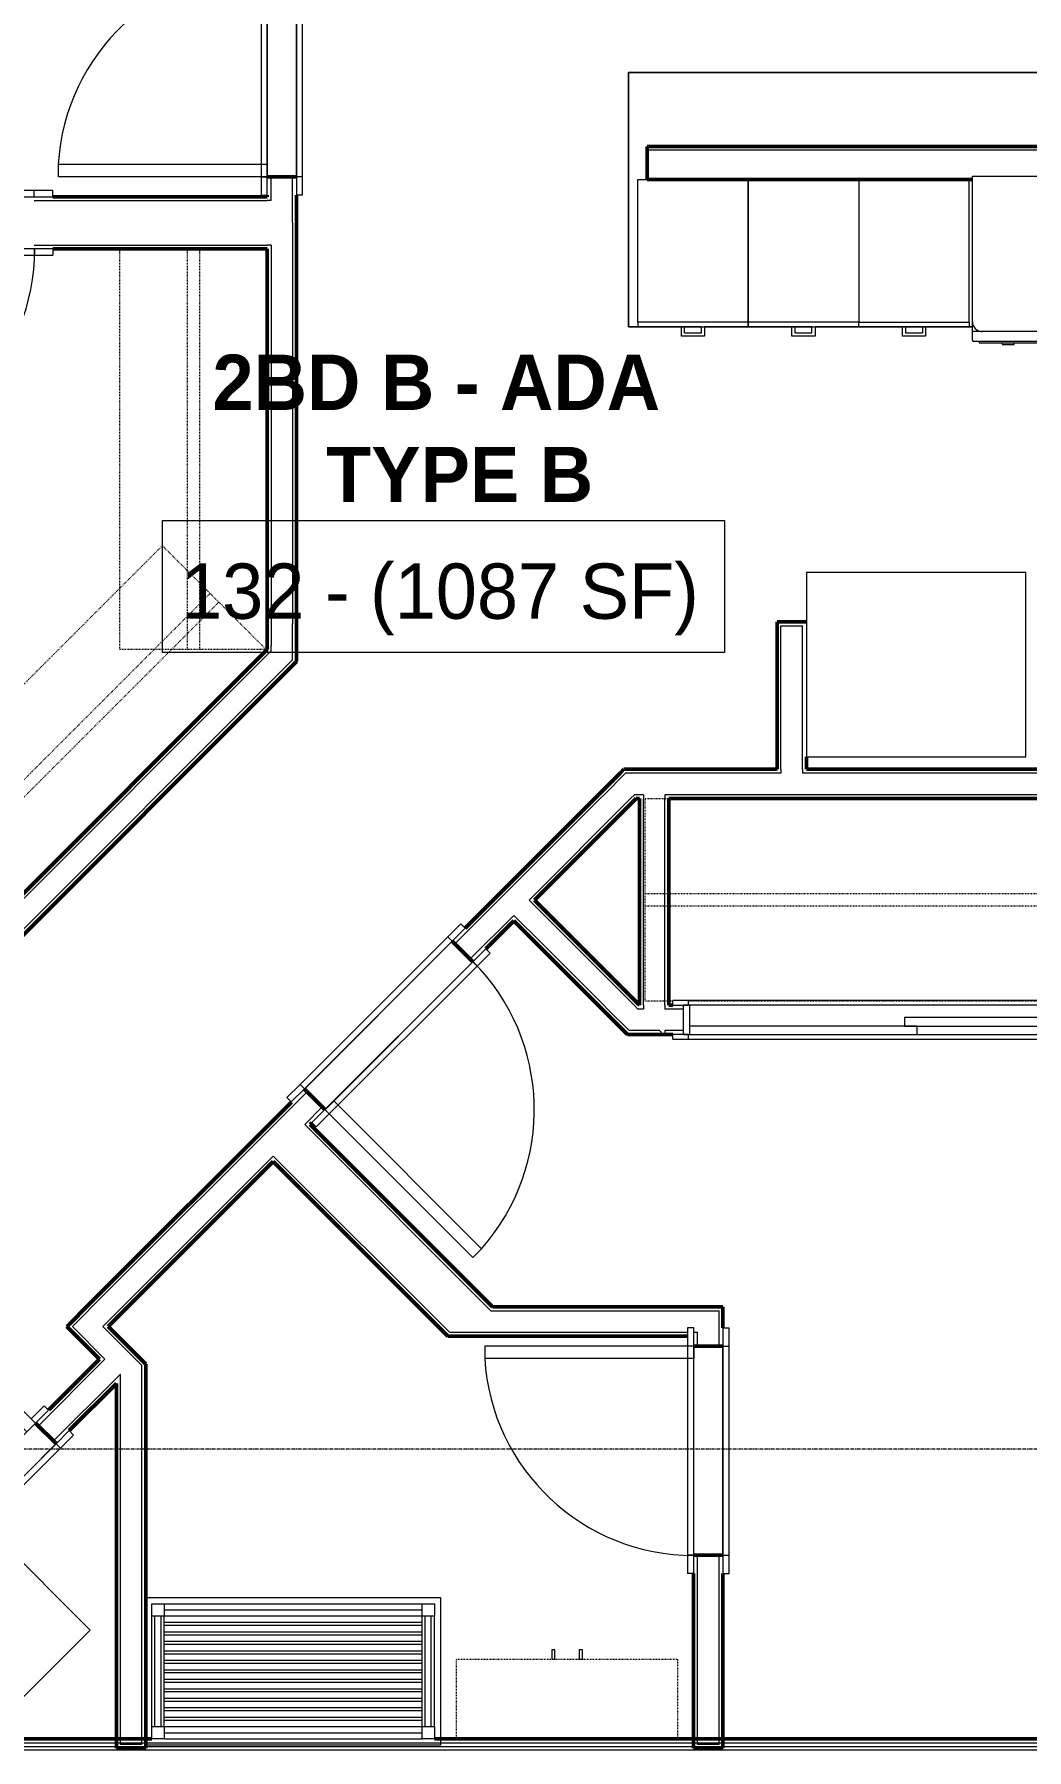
# Model space of a CAD drawing. Header units: inches. Extents: x -4235 to -464, y 9706 to 12338.
# Drawn here: x -2402.2 to -2240.6, y 10418.3 to 10697.4 of the extents above; entities that cross this region are included whole.
import ezdxf

# ---------------------------------------------------------------- set-up
doc = ezdxf.new("R2010")
doc.units = ezdxf.units.IN
doc.header["$MEASUREMENT"] = 0
doc.linetypes.add('Dash', pattern=[0.25, 0.125, -0.125])
doc.linetypes.add('Grid Line 1_2_', pattern=[0.875, 0.5, -0.125, 0.125, -0.125])
for name, color, linetype, lineweight in [('0-1', 7, 'Continuous', 5), ('0-2', 10, 'Continuous', 9), ('A-AREA-IDEN', 2, 'Continuous', 9), ('A-DOOR-1', 10, 'Continuous', 9), ('A-DOOR-2', 50, 'Continuous', 20), ('A-DOOR-FRAM-1', 10, 'Continuous', 9), ('A-WALL-1', 7, 'Continuous', 50), ('A-WALL-2', 250, 'Continuous', 13), ('A-WALL-3', 10, 'Continuous', 9), ('A-WALL-4', 254, 'Continuous', 9), ('I-WALL-1', 7, 'Continuous', 50), ('P-SANR-FIXT-1', 10, 'Continuous', 9), ('Q-CASE-1', 254, 'Continuous', 9), ('Q-CASE-2', 10, 'Continuous', 9), ('Q-CASE-3', 254, 'Dash', 9), ('Q-CASE-4', 10, 'Dash', 9), ('Q-CASE-HDLN-1', 10, 'Dash', 9), ('Q-CASE-HDLN-2', 254, 'Dash', 9), ('Q-SPCQ-1', 10, 'Continuous', 9), ('S-GRID-1', 1, 'Grid Line 1_2_', 9)]:
    doc.layers.add(name, color=color, linetype=linetype, lineweight=lineweight)
doc.styles.add('Century Gothic', font='ufonts.com_century-gothic.ttf', dxfattribs={"height": 9})
doc.styles.add('Century Gothic_B', font='GOTHICB.TTF', dxfattribs={"height": 9})

# ---------------------------------------------------------------- blocks, each defined once
blk = doc.blocks.new('OD_CW_Closet - OD_CW_Closet-3130101-BACKGROUND - RCP - 1ST FLOOR')
at = {"layer": 'Q-CASE-HDLN-1'}
for p, q in [((0.74, -23.99), (0.74, 0)), ((0.74, 0), (65.91, 0)), ((0.74, -11), (65.91, -11)), ((0.74, -13), (65.91, -13))]:
    blk.add_line(p, q, dxfattribs=at)
at = {"layer": 'Q-CASE-HDLN-2'}
for p, q in [((65.91, 0), (65.91, -24)), ((65.91, -24), (0.75, -24))]:
    blk.add_line(p, q, dxfattribs=at)
blk = doc.blocks.new('OD_CW_Closet - OD_CW_Closet-2625492-BACKGROUND - RCP - 1ST FLOOR')
at = {"layer": 'Q-CASE-HDLN-1'}
for p, q in [((0.74, 0), (70.36, 0)), ((70.36, 0), (70.36, -24)), ((0.74, -11), (70.36, -11)), ((0.74, -13), (70.36, -13))]:
    blk.add_line(p, q, dxfattribs=at)
at = {"layer": 'Q-CASE-HDLN-2'}
for p, q in [((0.74, -24), (0.74, 0)), ((70.36, -24), (0.74, -24))]:
    blk.add_line(p, q, dxfattribs=at)
blk = doc.blocks.new('SWING - SINGLE - FLUSH - 2-10 x 6-8 - PRIVACY-3199420-BACKGROUND - RCP - 1ST FLOOR')
at = {"layer": 'A-DOOR-1'}
blk.add_arc((17, 4.25), 34.07, 93.3657, 180, dxfattribs=at)
at = {"layer": 'A-DOOR-2'}
for p, q in [((15, 4.25), (15, 38.26)), ((17, 38.26), (15, 38.26)), ((17, 4.25), (17, 38.26)), ((17, 4.25), (15, 4.25))]:
    blk.add_line(p, q, dxfattribs=at)
at = {"layer": 'A-DOOR-FRAM-1'}
for p, q in [((-17, 5.25), (-20, 5.25)), ((-20, 4.25), (-20, 5.25)), ((-20, 4.25), (-17, 4.25)), ((17, 5.25), (-17, 5.25)), ((-17, 4.25), (-17, 5.25)), ((-17, 4.25), (17, 4.25)), ((20, 5.25), (17, 5.25)), ((17, 4.25), (17, 5.25)), ((17, 4.25), (20, 4.25)), ((20, 4.25), (20, 5.25)), ((-17, -4.25), (-20, -4.25)), ((-20, -4.25), (-20, -5.25)), ((-20, -5.25), (-17, -5.25)), ((17, -4.25), (-17, -4.25)), ((-17, -4.25), (-17, -5.25)), ((-17, -5.25), (17, -5.25)), ((20, -4.25), (17, -4.25)), ((17, -4.25), (17, -5.25)), ((17, -5.25), (20, -5.25)), ((20, -4.25), (20, -5.25))]:
    blk.add_line(p, q, dxfattribs=at)
blk = doc.blocks.new('Stacked Washer and Dryer - 26_x25_ - Private-1352637-BACKGROUND - RCP - 1ST FLOOR')
at = {"layer": 'P-SANR-FIXT-1'}
for p, q in [((26, 12.5), (0, 12.5)), ((0, -12.5), (0, 12.5)), ((16.90625, 12.5), (16.90625, -12.5)), ((26, 12.5), (26, -12.5)), ((16.90625, 8.75), (22.09375, 8.75)), ((22.09375, 8.75), (22.09375, -8.75)), ((22.09375, -8.75), (16.90625, -8.75)), ((0, -12.5), (26, -12.5))]:
    blk.add_line(p, q, dxfattribs=at)
blk = doc.blocks.new('SWING - DOUBLE - FLUSH - 4-0 x 6-8 - DUMMY-V37-BACKGROUND - RCP - 1ST FLOOR')
at = {"layer": 'A-DOOR-1'}
for p, q in [((-24, 3.37), (-27, 3.37)), ((-27, 3.37), (-27, 2.37)), ((-6.45, 3.37), (-24, 3.37)), ((-24, 3.37), (-24, 2.37)), ((24, 3.37), (18.55, 3.37)), ((27, 3.37), (24, 3.37)), ((24, 3.37), (24, 2.37)), ((27, 3.37), (27, 2.37)), ((-27, 2.37), (-24, 2.37)), ((-24, 2.37), (-6.45, 2.37)), ((18.55, 2.37), (24, 2.37)), ((24, 2.37), (27, 2.37)), ((-24, -2.38), (-27, -2.38)), ((-27, -3.38), (-27, -2.38)), ((-24, -3.38), (-24, -2.38)), ((22, -2.38), (-22, -2.38)), ((27, -2.38), (24, -2.38)), ((24, -3.38), (24, -2.38)), ((27, -3.38), (27, -2.38)), ((-27, -3.38), (-24, -3.38)), ((-22, -3.38), (22, -3.38)), ((24, -3.38), (27, -3.38))]:
    blk.add_line(p, q, dxfattribs=at)
for centre, start, end in [((-24, -2.38), 270, 0), ((24, -2.38), 180, 270)]:
    blk.add_arc(centre, 24, start, end, dxfattribs=at)
at = {"layer": 'A-DOOR-2'}
for p, q in [((-22, -2.38), (-24, -2.38)), ((-24, -2.38), (-24, -26.38)), ((-22, -26.38), (-22, -2.38)), ((22, -2.38), (24, -2.38)), ((22, -26.38), (22, -2.38)), ((24, -2.38), (24, -26.38)), ((-24, -26.38), (-22, -26.38)), ((24, -26.38), (22, -26.38))]:
    blk.add_line(p, q, dxfattribs=at)
blk = doc.blocks.new('SWING - SINGLE - FLUSH - 2-10 x 6-8 - PRIVACY-3199405-BACKGROUND - RCP - 1ST FLOOR')
at = {"layer": 'A-DOOR-1'}
blk.add_arc((17, -2.38), 34.07, 180, 266.6343, dxfattribs=at)
at = {"layer": 'A-DOOR-2'}
for p, q in [((15, -2.38), (15, -36.38)), ((17, -2.38), (15, -2.38)), ((17, -2.38), (17, -36.38)), ((17, -36.38), (15, -36.38))]:
    blk.add_line(p, q, dxfattribs=at)
at = {"layer": 'A-DOOR-FRAM-1'}
for p, q in [((-17, 3.37), (-20, 3.37)), ((-20, 3.37), (-20, 2.37)), ((-17, 3.37), (-17, 2.37)), ((17, 3.37), (-17, 3.37)), ((20, 3.37), (17, 3.37)), ((17, 3.37), (17, 2.37)), ((20, 3.37), (20, 2.37)), ((-20, 2.37), (-17, 2.37)), ((-17, 2.37), (17, 2.37)), ((17, 2.37), (20, 2.37)), ((-17, -2.38), (-20, -2.38)), ((-20, -3.38), (-20, -2.38)), ((-17, -3.38), (-17, -2.38)), ((17, -2.38), (-17, -2.38)), ((20, -2.38), (17, -2.38)), ((17, -3.38), (17, -2.38)), ((20, -3.38), (20, -2.38)), ((-20, -3.38), (-17, -3.38)), ((-17, -3.38), (17, -3.38)), ((17, -3.38), (20, -3.38))]:
    blk.add_line(p, q, dxfattribs=at)
blk = doc.blocks.new('Bath Vanity - Bath Vanity 48_-2551079-BACKGROUND - RCP - 1ST FLOOR')
at = {"layer": 'Q-CASE-1'}
for p, q in [((-23.26, -1), (-23.26, 0)), ((-23.26, 0), (24.74, 0)), ((24.74, -1), (24.74, -24))]:
    blk.add_line(p, q, dxfattribs=at)
at = {"layer": 'Q-CASE-2'}
for p, q in [((-23.26, -24), (-23.26, -1)), ((-22.26, -3), (-22.26, -1)), ((-22.26, -1), (-20.26, -1)), ((21.74, -1), (-20.26, -1)), ((-20.26, -1), (-20.26, -3)), ((21.74, -2), (-20.26, -2)), ((21.74, -3), (21.74, -1)), ((21.74, -1), (23.74, -1)), ((23.74, -1), (23.74, -3)), ((24.74, 0), (24.74, -1)), ((-22.26, -3), (-22.26, -21)), ((-20.26, -3), (-22.26, -3)), ((-21.76, -3), (-21.76, -21)), ((-20.76, -3), (-20.76, -21)), ((21.74, -3), (-20.26, -3)), ((-20.26, -3), (-20.26, -21)), ((-20.26, -4), (21.74, -4)), ((21.74, -4.55), (-20.26, -4.55)), ((-20.26, -5.55), (21.74, -5.55)), ((21.74, -3), (21.74, -21)), ((23.74, -3), (21.74, -3)), ((22.24, -3), (22.24, -21)), ((23.24, -3), (23.24, -21)), ((23.74, -3), (23.74, -21)), ((21.74, -6.09), (-20.26, -6.09)), ((-20.26, -7.09), (21.74, -7.09)), ((21.74, -7.64), (-20.26, -7.64)), ((-20.26, -8.64), (21.74, -8.64)), ((21.74, -9.18), (-20.26, -9.18)), ((-20.26, -10.18), (21.74, -10.18)), ((21.74, -10.73), (-20.26, -10.73)), ((-20.26, -11.73), (21.74, -11.73)), ((21.74, -12.27), (-20.26, -12.27)), ((-20.26, -13.27), (21.74, -13.27)), ((21.74, -13.82), (-20.26, -13.82)), ((-20.26, -14.82), (21.74, -14.82)), ((21.74, -15.36), (-20.26, -15.36)), ((-20.26, -16.36), (21.74, -16.36)), ((21.74, -16.91), (-20.26, -16.91)), ((-20.26, -17.91), (21.74, -17.91)), ((21.74, -18.45), (-20.26, -18.45)), ((-20.26, -19.45), (21.74, -19.45)), ((-22.26, -23), (-22.26, -21)), ((-22.26, -21), (-20.26, -21)), ((21.74, -20), (-20.26, -20)), ((-20.26, -21), (21.74, -21)), ((-20.26, -21), (-20.26, -23)), ((21.74, -22), (-20.26, -22)), ((21.74, -23), (21.74, -21)), ((21.74, -21), (23.74, -21)), ((23.74, -21), (23.74, -23)), ((24.74, -24), (-23.26, -24)), ((-20.26, -23), (-22.26, -23)), ((21.74, -23), (-20.26, -23)), ((23.74, -23), (21.74, -23))]:
    blk.add_line(p, q, dxfattribs=at)
blk = doc.blocks.new('SWING - SINGLE - FLUSH - 2-10 x 6-8 - PRIVACY-3199407-BACKGROUND - RCP - 1ST FLOOR')
at = {"layer": 'A-DOOR-1'}
blk.add_arc((17, 2.37), 34.07, 93.3657, 180, dxfattribs=at)
at = {"layer": 'A-DOOR-2'}
for p, q in [((15, 2.37), (15, 36.38)), ((17, 36.38), (15, 36.38)), ((17, 2.37), (17, 36.38)), ((17, 2.37), (15, 2.37))]:
    blk.add_line(p, q, dxfattribs=at)
at = {"layer": 'A-DOOR-FRAM-1'}
for p, q in [((-17, 3.37), (-20, 3.37)), ((-20, 2.37), (-20, 3.37)), ((17, 3.37), (-17, 3.37)), ((-17, 2.37), (-17, 3.37)), ((20, 3.37), (17, 3.37)), ((17, 2.37), (17, 3.37)), ((20, 2.37), (20, 3.37)), ((-20, 2.37), (-17, 2.37)), ((-17, 2.37), (17, 2.37)), ((17, 2.37), (20, 2.37)), ((-17, -2.38), (-20, -2.38)), ((-20, -2.38), (-20, -3.38)), ((17, -2.38), (-17, -2.38)), ((-17, -2.38), (-17, -3.38)), ((20, -2.38), (17, -2.38)), ((17, -2.38), (17, -3.38)), ((20, -2.38), (20, -3.38)), ((-20, -3.38), (-17, -3.38)), ((-17, -3.38), (17, -3.38)), ((17, -3.38), (20, -3.38))]:
    blk.add_line(p, q, dxfattribs=at)
blk = doc.blocks.new('OD_CW_Closet - OD_CW_Closet-2041091-BACKGROUND - RCP - 1ST FLOOR')
at = {"layer": 'Q-CASE-HDLN-1'}
for p, q in [((0.74, -24), (0.74, 8.9)), ((3.24, 9), (75.74, 9)), ((80.74, 9), (153.24, 9)), ((155.74, 9), (156.38, 9)), ((0.74, -6.5), (156.38, -6.5)), ((0.74, -8.5), (156.38, -8.5)), ((160.21, -24), (156.38, -24))]:
    blk.add_line(p, q, dxfattribs=at)
at = {"layer": 'Q-CASE-HDLN-2'}
for p, q in [((156.38, 9), (160.21, 9)), ((160.21, 9), (160.21, -24)), ((156.38, -6.5), (160.21, -6.5)), ((156.38, -8.5), (160.21, -8.5)), ((156.38, -24), (0.74, -24))]:
    blk.add_line(p, q, dxfattribs=at)
blk = doc.blocks.new('SLIDING - FLUSH - 6-0 x 6-8-V30-BACKGROUND - RCP - 1ST FLOOR')
at = {"layer": 'A-DOOR-1'}
for p, q in [((-38.75, 2.5), (-38.75, 3.25)), ((-36.25, 3.25), (-38.75, 3.25)), ((36.25, 3.25), (-36.25, 3.25)), ((-36.25, 3.25), (-36.25, 2.5)), ((36.25, 2.5), (36.25, 3.25)), ((36.25, 3.25), (38.75, 3.25)), ((38.75, 3.25), (38.75, 2.5)), ((-38.75, 2.5), (-36.25, 2.5)), ((36, 0.5), (-1, 0.5)), ((-1, 0.5), (-1, -0.875)), ((36, 0.5), (36, -0.875)), ((38.75, 2.5), (36.25, 2.5)), ((-38.75, -3), (-38.75, -2.25)), ((-36.25, -2.25), (-38.75, -2.25)), ((-36.25, -2.25), (-36.25, -3)), ((1, -0.875), (-36, -0.875)), ((-36, -0.875), (-36, -2.25)), ((-36, -2.25), (1, -2.25)), ((-1, -0.875), (36, -0.875)), ((1, -0.875), (1, -2.25)), ((36.25, -2.25), (38.75, -2.25)), ((36.25, -3), (36.25, -2.25)), ((38.75, -2.25), (38.75, -3)), ((-38.75, -3), (-36.25, -3)), ((-36.25, -3), (36.25, -3)), ((38.75, -3), (36.25, -3))]:
    blk.add_line(p, q, dxfattribs=at)
at = {"layer": 'A-DOOR-FRAM-1'}
for p, q in [((-37, -2.25), (-37, 2.5)), ((-36, 2.5), (-37, 2.5)), ((36, 2.5), (-36, 2.5)), ((-36, 2.5), (-36, -2.25)), ((36, -2.25), (36, 2.5)), ((36, 2.5), (37, 2.5)), ((37, 2.5), (37, -2.25)), ((-37, -2.25), (-36, -2.25)), ((1, -2.25), (36, -2.25)), ((37, -2.25), (36, -2.25))]:
    blk.add_line(p, q, dxfattribs=at)
blk = doc.blocks.new('Refrigerator_-_Side-by-Side_6047 - 36_ X 30_-345559-BACKGROUND - RCP - 1ST FLOOR')
at = {"layer": 'Q-SPCQ-1'}
for p, q in [((17.87, 14.42), (-17.88, 14.42)), ((-17.88, 14.42), (-17.88, -15.58)), ((17.87, -15.58), (17.87, 14.42)), ((-17.88, -15.58), (17.87, -15.58))]:
    blk.add_line(p, q, dxfattribs=at)
blk = doc.blocks.new('Dishwasher_15404 - 34_ counter-547918-BACKGROUND - RCP - 1ST FLOOR')
at = {"layer": 'Q-SPCQ-1'}
for p, q in [((0, 24), (23.68, 24)), ((0, 0), (0, 24)), ((23.68, 24), (25.25, 24)), ((25.25, 24), (26.68, 24)), ((25.25, 24), (25.25, 22.43)), ((25.25, 22.43), (25.25, 1.57)), ((26.87, 23.8), (26.87, 0.2)), ((26.87, 22.91), (27.12, 22.91)), ((27.12, 21.39), (27.12, 22.91)), ((27.12, 20.19), (27.12, 21.39)), ((27.12, 20.28), (27.37, 20.28)), ((27.12, 3.81), (27.12, 20.19)), ((27.12, 19.69), (27.37, 19.69)), ((27.37, 19.69), (27.37, 20.28)), ((27.12, 19.1), (27.37, 19.1)), ((27.12, 18.51), (27.37, 18.51)), ((27.12, 17.92), (27.37, 17.92)), ((27.12, 17.33), (27.37, 17.33)), ((27.37, 17.33), (27.37, 17.92)), ((27.37, 18.51), (27.37, 19.1)), ((27.12, 16.74), (27.37, 16.74)), ((27.12, 16.15), (27.37, 16.15)), ((27.37, 16.15), (27.37, 16.74)), ((27.37, 6.79), (27.12, 6.79)), ((27.37, 5.81), (27.37, 6.79)), ((27.37, 4.82), (27.37, 5.81)), ((27.12, 4.82), (27.37, 4.82)), ((27.12, 2.61), (27.12, 3.81)), ((23.68, 0), (0, 0)), ((25.25, 1.57), (25.25, 0)), ((26.87, 1.09), (27.12, 1.09)), ((27.12, 1.09), (27.12, 2.61)), ((25.25, 0), (23.68, 0)), ((26.68, 0), (25.25, 0))]:
    blk.add_line(p, q, dxfattribs=at)
for centre, radius, start, end in [((23.68, 22.43), 1.57, 360, 90), ((23.68, 22.43), 1.57, 32.077, 42.3359), ((23.68, 22.43), 1.57, 17.8182, 27.5266), ((23.68, 22.43), 1.57, 360, 13.6425), ((26.68, 23.8), 0.197, 360, 90), ((23.68, 1.57), 1.57, 270, 360), ((23.68, 1.57), 1.57, 317.6641, 327.923), ((23.68, 1.57), 1.57, 332.4734, 342.1818), ((23.68, 1.57), 1.57, 346.3575, 360), ((26.68, 0.2), 0.197, 270, 360), ((26.68, 0.2), 0.197, 270, 345)]:
    blk.add_arc(centre, radius, start, end, dxfattribs=at)
blk = doc.blocks.new('Base Cabinet 3 Drawer 230 - Base Cabinet 3 Drawer 230 18_-2554959-BACKGROUND - RCP - 1ST FLOOR')
at = {"layer": 'Q-CASE-2'}
for p, q in [((-8.26, -23.25), (-8.26, 0)), ((-8.26, 0), (9.74, 0)), ((9.74, 0), (9.74, -23.25)), ((-8.26, -23.25), (-8.26, -24)), ((9.74, -23.25), (-8.26, -23.25)), ((-8.26, -24), (9.74, -24)), ((-0.64, -24), (-1.14, -24)), ((-1.14, -25.5), (-1.14, -24)), ((-0.64, -25), (-0.64, -24)), ((-0.64, -25), (2.11, -25)), ((2.11, -25), (2.11, -24)), ((2.11, -24), (2.61, -24)), ((2.61, -24), (2.61, -25.5)), ((9.74, -24), (9.74, -23.25)), ((2.61, -25.5), (-1.14, -25.5))]:
    blk.add_line(p, q, dxfattribs=at)
blk = doc.blocks.new('Base Cabinet 4 Drawer 254 - Base Cabinet 4 Drawer 254 18_-2579089-BACKGROUND - RCP - 1ST FLOOR')
at = {"layer": 'Q-CASE-2'}
for p, q in [((-1.14, 24), (-1.14, 25.5)), ((-1.14, 25.5), (2.61, 25.5)), ((2.61, 25.5), (2.61, 24)), ((-8.26, 24), (9.74, 24)), ((-8.26, 23.25), (-8.26, 24)), ((9.74, 23.25), (-8.26, 23.25)), ((-8.26, 23.25), (-8.26, 0)), ((-1.14, 24), (-0.64, 24)), ((2.11, 25), (-0.64, 25)), ((-0.64, 24), (-0.64, 25)), ((2.11, 24), (2.11, 25)), ((2.61, 24), (2.11, 24)), ((9.74, 24), (9.74, 23.25)), ((9.74, 0), (9.74, 23.25)), ((-8.26, 0), (9.74, 0))]:
    blk.add_line(p, q, dxfattribs=at)
blk = doc.blocks.new('300 Series Wall Hung Cabinet_326 - 36_-V74-BACKGROUND - RCP - 1ST FLOOR')
at = {"layer": 'Q-CASE-2'}
for p, q in [((-2.01, 14.69), (-2.5, 14.69)), ((-2.5, 14.69), (-2.5, 13.19)), ((-2.01, 13.19), (-2.01, 14.69)), ((2.49, 14.69), (2, 14.69)), ((2, 14.69), (2, 13.19)), ((2.49, 13.19), (2.49, 14.69)), ((-2.5, 13.19), (-2.01, 13.19)), ((2, 13.19), (2.49, 13.19))]:
    blk.add_line(p, q, dxfattribs=at)
at = {"layer": 'Q-CASE-3'}
blk.add_line((18, 0.19), (-18, 0.19), dxfattribs=at)
at = {"layer": 'Q-CASE-4'}
for p, q in [((-18, 0.19), (-18, 13.19)), ((-18, 13.19), (18, 13.19)), ((18, 13.19), (18, 0.19))]:
    blk.add_line(p, q, dxfattribs=at)
blk = doc.blocks.new('CTR - 1st Phase - Unit Layouts_rvt-1-BACKGROUND - RCP - 1ST FLOOR')
at = {"layer": 'A-WALL-1'}
for p, q in [((-2302.45, 10679.2), (-2151.45, 10679.2)), ((-2302.45, 10673.83), (-2302.45, 10679.2)), ((-2364.27, 10674.26), (-2359.52, 10674.26)), ((-2249.47, 10673.83), (-2302.45, 10673.83)), ((-2364.27, 10671.01), (-2364.27, 10671.26)), ((-2359.52, 10671.26), (-2359.52, 10666.76)), ((-2359.52, 10666.76), (-2359.52, 10602.1)), ((-2364.27, 10597.35), (-2364.27, 10662.51)), ((-2359.52, 10602.1), (-2359.52, 10596.27)), ((-2281.26, 10577.83), (-2281.26, 10601.83)), ((-2281.26, 10601.83), (-2280.64, 10601.83)), ((-2280.64, 10601.83), (-2277.14, 10601.83)), ((-2277.14, 10601.83), (-2276.51, 10601.83)), ((-2413.6, 10548.02), (-2364.27, 10597.35)), ((-2359.52, 10595.38), (-2412.63, 10542.27)), ((-2359.52, 10596.27), (-2359.52, 10595.38)), ((-2276.51, 10579.83), (-2276.51, 10577.83)), ((-2310.95, 10573.08), (-2306.83, 10577.2)), ((-2306.83, 10577.2), (-2306.2, 10577.83)), ((-2306.2, 10577.83), (-2281.26, 10577.83)), ((-2276.51, 10577.83), (-2105.03, 10577.83)), ((-2332.06, 10551.97), (-2310.95, 10573.08)), ((-2304.23, 10573.08), (-2320.77, 10556.54)), ((-2303.67, 10573.08), (-2304.23, 10573.08)), ((-2303.67, 10539.43), (-2303.67, 10573.08)), ((-2138.37, 10573.08), (-2298.92, 10573.08)), ((-2298.92, 10573.08), (-2298.92, 10539.43)), ((-2320.77, 10556.54), (-2303.67, 10539.43)), ((-2324.13, 10553.18), (-2328.7, 10548.61)), ((-2310.38, 10539.43), (-2324.13, 10553.18)), ((-2330.83, 10546.49), (-2334.18, 10549.85)), ((-2306.26, 10535.3), (-2310.38, 10539.43)), ((-2298.92, 10539.43), (-2298.27, 10539.43)), ((-2305.63, 10534.68), (-2306.26, 10535.3)), ((-2298.27, 10534.68), (-2305.63, 10534.68)), ((-2358.23, 10525.8), (-2354.87, 10522.44)), ((-2393.52, 10490.51), (-2360.35, 10523.68)), ((-2356.99, 10520.32), (-2357.29, 10520.03)), ((-2363.3, 10514.02), (-2390.17, 10487.15)), ((-2396.44, 10487.59), (-2393.52, 10490.51)), ((-2327.59, 10490.34), (-2290.11, 10490.34)), ((-2290.11, 10490.34), (-2290.11, 10489.71)), ((-2396.88, 10487.15), (-2396.44, 10487.59)), ((-2290.11, 10489.71), (-2290.11, 10486.96)), ((-2391.58, 10481.84), (-2396.88, 10487.15)), ((-2390.17, 10487.15), (-2388.81, 10485.79)), ((-2388.81, 10485.79), (-2384.69, 10481.67)), ((-2295.86, 10485.59), (-2322.84, 10485.59)), ((-2290.11, 10483.96), (-2294.86, 10483.96)), ((-2399.85, 10473.57), (-2391.58, 10481.84)), ((-2384.69, 10481.67), (-2384.06, 10481.04)), ((-2384.06, 10481.04), (-2384.06, 10418.54)), ((-2388.81, 10477.89), (-2396.5, 10470.21)), ((-2388.81, 10418.54), (-2388.81, 10477.89)), ((-2398.62, 10468.09), (-2401.98, 10471.44)), ((-2294.86, 10449.96), (-2290.11, 10449.96)), ((-2294.86, 10418.54), (-2294.86, 10446.96)), ((-2290.11, 10446.96), (-2290.11, 10418.54)), ((-2388.19, 10418.54), (-2388.81, 10418.54)), ((-2384.69, 10418.54), (-2388.19, 10418.54)), ((-2384.06, 10418.54), (-2384.69, 10418.54)), ((-2294.23, 10418.54), (-2294.86, 10418.54)), ((-2290.73, 10418.54), (-2294.23, 10418.54)), ((-2290.11, 10418.54), (-2290.73, 10418.54))]:
    blk.add_line(p, q, dxfattribs=at)
at = {"layer": 'A-WALL-2'}
for p, q in [((-2151.45, 10678.58), (-2302.45, 10678.58)), ((-2363.65, 10670.38), (-2363.65, 10674.26)), ((-2360.15, 10666.76), (-2360.15, 10674.26)), ((-2402.2, 10670.38), (-2364.27, 10670.38)), ((-2363.65, 10670.38), (-2364.27, 10670.38)), ((-2360.15, 10666.76), (-2360.15, 10601.48)), ((-2402.2, 10663.13), (-2364.27, 10663.13)), ((-2363.65, 10663.13), (-2364.27, 10663.13)), ((-2363.65, 10663.13), (-2363.65, 10597.98)), ((-2360.15, 10600.59), (-2360.15, 10601.48)), ((-2360.15, 10595.64), (-2360.15, 10600.59)), ((-2280.64, 10601.2), (-2277.14, 10601.2)), ((-2280.64, 10577.83), (-2280.64, 10601.2)), ((-2277.14, 10577.83), (-2277.14, 10601.2)), ((-2413.6, 10547.14), (-2363.65, 10597.09)), ((-2363.65, 10597.09), (-2363.65, 10597.98)), ((-2415.2, 10540.6), (-2360.15, 10595.64)), ((-2305.94, 10577.2), (-2309.44, 10573.7)), ((-2280.64, 10577.2), (-2305.94, 10577.2)), ((-2280.64, 10577.83), (-2280.64, 10577.2)), ((-2277.14, 10577.83), (-2277.14, 10577.2)), ((-2105.65, 10577.2), (-2277.14, 10577.2)), ((-2333.74, 10549.4), (-2310.07, 10573.08)), ((-2321.66, 10556.54), (-2305.12, 10573.08)), ((-2309.44, 10573.7), (-2310.07, 10573.08)), ((-2304.49, 10573.7), (-2305.12, 10573.08)), ((-2303.04, 10573.7), (-2304.49, 10573.7)), ((-2303.04, 10573.7), (-2303.04, 10573.08)), ((-2303.04, 10539.43), (-2303.04, 10573.08)), ((-2137.75, 10573.7), (-2299.54, 10573.7)), ((-2299.54, 10573.7), (-2299.54, 10573.08)), ((-2299.54, 10539.43), (-2299.54, 10573.08)), ((-2321.22, 10556.1), (-2321.66, 10556.54)), ((-2315.08, 10549.96), (-2321.22, 10556.1)), ((-2331.27, 10546.93), (-2324.13, 10554.06)), ((-2323.69, 10553.62), (-2324.13, 10554.06)), ((-2320.03, 10549.96), (-2323.69, 10553.62)), ((-2309.5, 10539.43), (-2320.03, 10549.96)), ((-2304.55, 10539.43), (-2315.08, 10549.96)), ((-2309.5, 10539.43), (-2308.88, 10538.8)), ((-2308.88, 10538.8), (-2305.38, 10535.3)), ((-2304.55, 10539.43), (-2303.93, 10538.8)), ((-2303.04, 10538.8), (-2303.93, 10538.8)), ((-2303.04, 10539.43), (-2303.04, 10538.8)), ((-2299.54, 10539.43), (-2299.54, 10538.8)), ((-2296.52, 10538.8), (-2299.54, 10538.8)), ((-2300.43, 10535.3), (-2305.38, 10535.3)), ((-2300.43, 10535.3), (-2299.8, 10534.68)), ((-2296.52, 10535.3), (-2299.54, 10535.3)), ((-2299.54, 10535.3), (-2299.54, 10534.68)), ((-2393.08, 10490.06), (-2357.78, 10525.36)), ((-2358.17, 10520.03), (-2355.31, 10522.89)), ((-2357.73, 10519.59), (-2358.17, 10520.03)), ((-2357.73, 10519.59), (-2327.85, 10489.71)), ((-2390.61, 10487.59), (-2363.3, 10514.9)), ((-2362.85, 10514.46), (-2363.3, 10514.9)), ((-2362.85, 10514.46), (-2334.61, 10486.21)), ((-2393.52, 10489.62), (-2396, 10487.15)), ((-2393.08, 10490.06), (-2393.52, 10489.62)), ((-2390.61, 10487.59), (-2391.05, 10487.15)), ((-2327.85, 10489.71), (-2326.97, 10489.71)), ((-2326.97, 10489.71), (-2290.73, 10489.71)), ((-2290.73, 10486.21), (-2290.73, 10489.71)), ((-2396, 10487.15), (-2390.69, 10481.84)), ((-2391.05, 10487.15), (-2388.81, 10484.91)), ((-2388.19, 10484.29), (-2388.81, 10484.91)), ((-2334.61, 10486.21), (-2324.35, 10486.21)), ((-2324.35, 10486.21), (-2323.47, 10486.21)), ((-2323.47, 10486.21), (-2295.86, 10486.21)), ((-2294.86, 10486.21), (-2294.23, 10486.21)), ((-2294.23, 10485.59), (-2294.23, 10486.21)), ((-2294.23, 10483.96), (-2294.23, 10485.59)), ((-2290.73, 10485.59), (-2290.73, 10486.21)), ((-2290.73, 10483.96), (-2290.73, 10485.59)), ((-2384.69, 10480.79), (-2388.19, 10484.29)), ((-2401.53, 10471), (-2391.14, 10481.4)), ((-2391.14, 10481.4), (-2390.69, 10481.84)), ((-2388.81, 10478.77), (-2388.22, 10479.37)), ((-2388.19, 10479.34), (-2388.22, 10479.37)), ((-2388.19, 10463.56), (-2388.19, 10479.34)), ((-2384.69, 10475.84), (-2384.69, 10480.79)), ((-2399.06, 10468.53), (-2388.81, 10478.77)), ((-2384.69, 10460.06), (-2384.69, 10475.84)), ((-2388.19, 10419.16), (-2388.19, 10463.56)), ((-2384.69, 10419.16), (-2384.69, 10460.06)), ((-2294.23, 10419.16), (-2294.23, 10449.96)), ((-2290.73, 10419.16), (-2290.73, 10449.96)), ((-2384.69, 10419.16), (-2388.19, 10419.16)), ((-2290.73, 10419.16), (-2294.23, 10419.16))]:
    blk.add_line(p, q, dxfattribs=at)
at = {"layer": 'A-WALL-3'}
for p, q in [((-2364.27, 10708.26), (-2364.27, 10674.26)), ((-2359.52, 10674.26), (-2359.52, 10708.26)), ((-2305.47, 10649.83), (-2305.47, 10691.2)), ((-2305.47, 10691.2), (-2148.45, 10691.2)), ((-2296.85, 10649.83), (-2305.47, 10649.83)), ((-2296.85, 10649.83), (-2296.35, 10649.83)), ((-2293.6, 10649.83), (-2296.35, 10649.83)), ((-2293.6, 10649.83), (-2293.1, 10649.83)), ((-2278.85, 10649.83), (-2293.1, 10649.83)), ((-2278.85, 10649.83), (-2278.35, 10649.83)), ((-2275.6, 10649.83), (-2278.35, 10649.83)), ((-2275.6, 10649.83), (-2275.1, 10649.83)), ((-2260.85, 10649.83), (-2275.1, 10649.83)), ((-2260.85, 10649.83), (-2260.35, 10649.83)), ((-2257.6, 10649.83), (-2260.35, 10649.83)), ((-2257.6, 10649.83), (-2257.1, 10649.83)), ((-2249.47, 10649.83), (-2257.1, 10649.83)), ((-2334.18, 10549.85), (-2358.23, 10525.8)), ((-2354.87, 10522.44), (-2330.83, 10546.49)), ((-2296.52, 10534.68), (-2296.52, 10539.43)), ((-2294.86, 10483.96), (-2294.86, 10449.96)), ((-2290.11, 10449.96), (-2290.11, 10483.96)), ((-2411.03, 10455.67), (-2398.62, 10468.09))]:
    blk.add_line(p, q, dxfattribs=at)
at = {"layer": 'A-WALL-4'}
for p, q in [((-2148.45, 10691.2), (-2305.47, 10691.2)), ((-2305.47, 10691.2), (-2305.47, 10649.83)), ((-2302.45, 10679.2), (-2151.45, 10679.2)), ((-2302.45, 10673.83), (-2302.45, 10679.2)), ((-2359.52, 10674.26), (-2364.27, 10674.26)), ((-2249.47, 10673.83), (-2302.45, 10673.83)), ((-2305.47, 10649.83), (-2296.85, 10649.83)), ((-2296.35, 10649.83), (-2293.6, 10649.83)), ((-2293.1, 10649.83), (-2278.85, 10649.83)), ((-2278.35, 10649.83), (-2275.6, 10649.83)), ((-2275.1, 10649.83), (-2260.85, 10649.83)), ((-2260.35, 10649.83), (-2257.6, 10649.83)), ((-2257.1, 10649.83), (-2249.47, 10649.83)), ((-2330.83, 10546.49), (-2334.18, 10549.85)), ((-2354.87, 10522.44), (-2358.23, 10525.8)), ((-2294.86, 10483.96), (-2290.11, 10483.96)), ((-2401.98, 10471.44), (-2398.62, 10468.09)), ((-2290.11, 10449.96), (-2294.86, 10449.96))]:
    blk.add_line(p, q, dxfattribs=at)
at = {"layer": 'I-WALL-1'}
for p, q in [((-2399.2, 10671.01), (-2364.27, 10671.01)), ((-2364.27, 10662.51), (-2399.2, 10662.51)), ((-2357.29, 10520.03), (-2327.59, 10490.34)), ((-2334.86, 10485.59), (-2363.3, 10514.02)), ((-2333.98, 10485.59), (-2334.86, 10485.59)), ((-2322.84, 10485.59), (-2333.98, 10485.59))]:
    blk.add_line(p, q, dxfattribs=at)
at = {"layer": '0-2'}
for name, p, rotation in [('SWING - SINGLE - FLUSH - 2-10 x 6-8 - PRIVACY-3199405-BACKGROUND - RCP - 1ST FLOOR', (-2361.9, 10691.26), 270.000000000003), ('SWING - SINGLE - FLUSH - 2-10 x 6-8 - PRIVACY-3199420-BACKGROUND - RCP - 1ST FLOOR', (-2419.2, 10666.76), 180), ('Base Cabinet 4 Drawer 254 - Base Cabinet 4 Drawer 254 18_-2579089-BACKGROUND - RCP - 1ST FLOOR', (-2258.24, 10673.83), 180), ('Dishwasher_15404 - 34_ counter-547918-BACKGROUND - RCP - 1ST FLOOR', (-2249.47, 10674.33), 269.9999999998915), ('OD_CW_Closet - OD_CW_Closet-3130101-BACKGROUND - RCP - 1ST FLOOR', (-2388.27, 10596.6), 90.00000000000622), ('OD_CW_Closet - OD_CW_Closet-2625492-BACKGROUND - RCP - 1ST FLOOR', (-2431.1, 10564.47), 45.00000000000642), ('Refrigerator_-_Side-by-Side_6047 - 36_ X 30_-345559-BACKGROUND - RCP - 1ST FLOOR', (-2258.64, 10594.25), 180), ('OD_CW_Closet - OD_CW_Closet-2041091-BACKGROUND - RCP - 1ST FLOOR', (-2142.54, 10549.08), 180), ('SWING - SINGLE - FLUSH - 2-10 x 6-8 - PRIVACY-3199407-BACKGROUND - RCP - 1ST FLOOR', (-2344.53, 10536.15), 225.0000000000069), ('SWING - DOUBLE - FLUSH - 4-0 x 6-8 - DUMMY-V37-BACKGROUND - RCP - 1ST FLOOR', (-2417.27, 10452.79), 225.0000000000071), ('SWING - SINGLE - FLUSH - 2-10 x 6-8 - PRIVACY-3199407-BACKGROUND - RCP - 1ST FLOOR', (-2292.48, 10466.96), 90.00000000000803), ('Stacked Washer and Dryer - 26_x25_ - Private-1352637-BACKGROUND - RCP - 1ST FLOOR', (-2401.95, 10428.92), 134.9999999999963), ('Bath Vanity - Bath Vanity 48_-2551079-BACKGROUND - RCP - 1ST FLOOR', (-2359.33, 10419.04), 180)]:
    blk.add_blockref(name, p, dxfattribs=dict(at, rotation=rotation))
for name, p in [('Base Cabinet 3 Drawer 230 - Base Cabinet 3 Drawer 230 18_-2554959-BACKGROUND - RCP - 1ST FLOOR', (-2295.71, 10673.83)), ('Base Cabinet 3 Drawer 230 - Base Cabinet 3 Drawer 230 18_-2554959-BACKGROUND - RCP - 1ST FLOOR', (-2277.71, 10673.83)), ('SLIDING - FLUSH - 6-0 x 6-8-V30-BACKGROUND - RCP - 1ST FLOOR', (-2259.52, 10536.93)), ('300 Series Wall Hung Cabinet_326 - 36_-V74-BACKGROUND - RCP - 1ST FLOOR', (-2315.47, 10419.85))]:
    blk.add_blockref(name, p, dxfattribs=at)
blk = doc.blocks.new('CTR - 1st Phase - Common Walls_rvt-1-BACKGROUND - RCP - 1ST FLOOR')
at = {"layer": 'A-WALL-2'}
for p, q in [((-2436.39, 10419.41), (-2105.82, 10419.41)), ((-2435.76, 10418.79), (-2105.82, 10418.79)), ((-2435.26, 10418.29), (-2105.82, 10418.29))]:
    blk.add_line(p, q, dxfattribs=at)
at = {"layer": 'I-WALL-1'}
for p, q in [((-2437.01, 10420.04), (-2383.06, 10420.04)), ((-2337.06, 10420.04), (-2105.82, 10420.04))]:
    blk.add_line(p, q, dxfattribs=at)

msp = doc.modelspace()

# ---------------------------------------------------------------- linework, layer by layer
at = {"layer": 'A-AREA-IDEN', "flags": 128}
msp.add_lwpolyline([(-2381.31, 10618.32), (-2289.82, 10618.32), (-2289.82, 10596.83), (-2381.31, 10596.83)], close=True, dxfattribs=at)
at = {"layer": 'S-GRID-1'}
msp.add_line((-464.45, 10467.19), (-4185.7, 10467.19), dxfattribs=at)

# ---------------------------------------------------------------- block references
at = {"layer": '0-1'}
for name in ['CTR - 1st Phase - Unit Layouts_rvt-1-BACKGROUND - RCP - 1ST FLOOR', 'CTR - 1st Phase - Common Walls_rvt-1-BACKGROUND - RCP - 1ST FLOOR']:
    msp.add_blockref(name, (0, 0), dxfattribs=at)

# ---------------------------------------------------------------- texts
at = {"layer": 'A-AREA-IDEN', "char_height": 9, "attachment_point": 1}
for s, insert, width, style in [('2BD B - ADA', (-2373.19, 10645.3), 90.9, 'Century Gothic_B'), ('TYPE B', (-2354.69, 10630.3), 46.359, 'Century Gothic_B'), ('132 - (1087 SF)', (-2378.31, 10611.32), 103.323, 'Century Gothic')]:
    msp.add_mtext(s, dxfattribs=dict(at, insert=insert, width=width, style=style))

doc.saveas('drawing.dxf')
